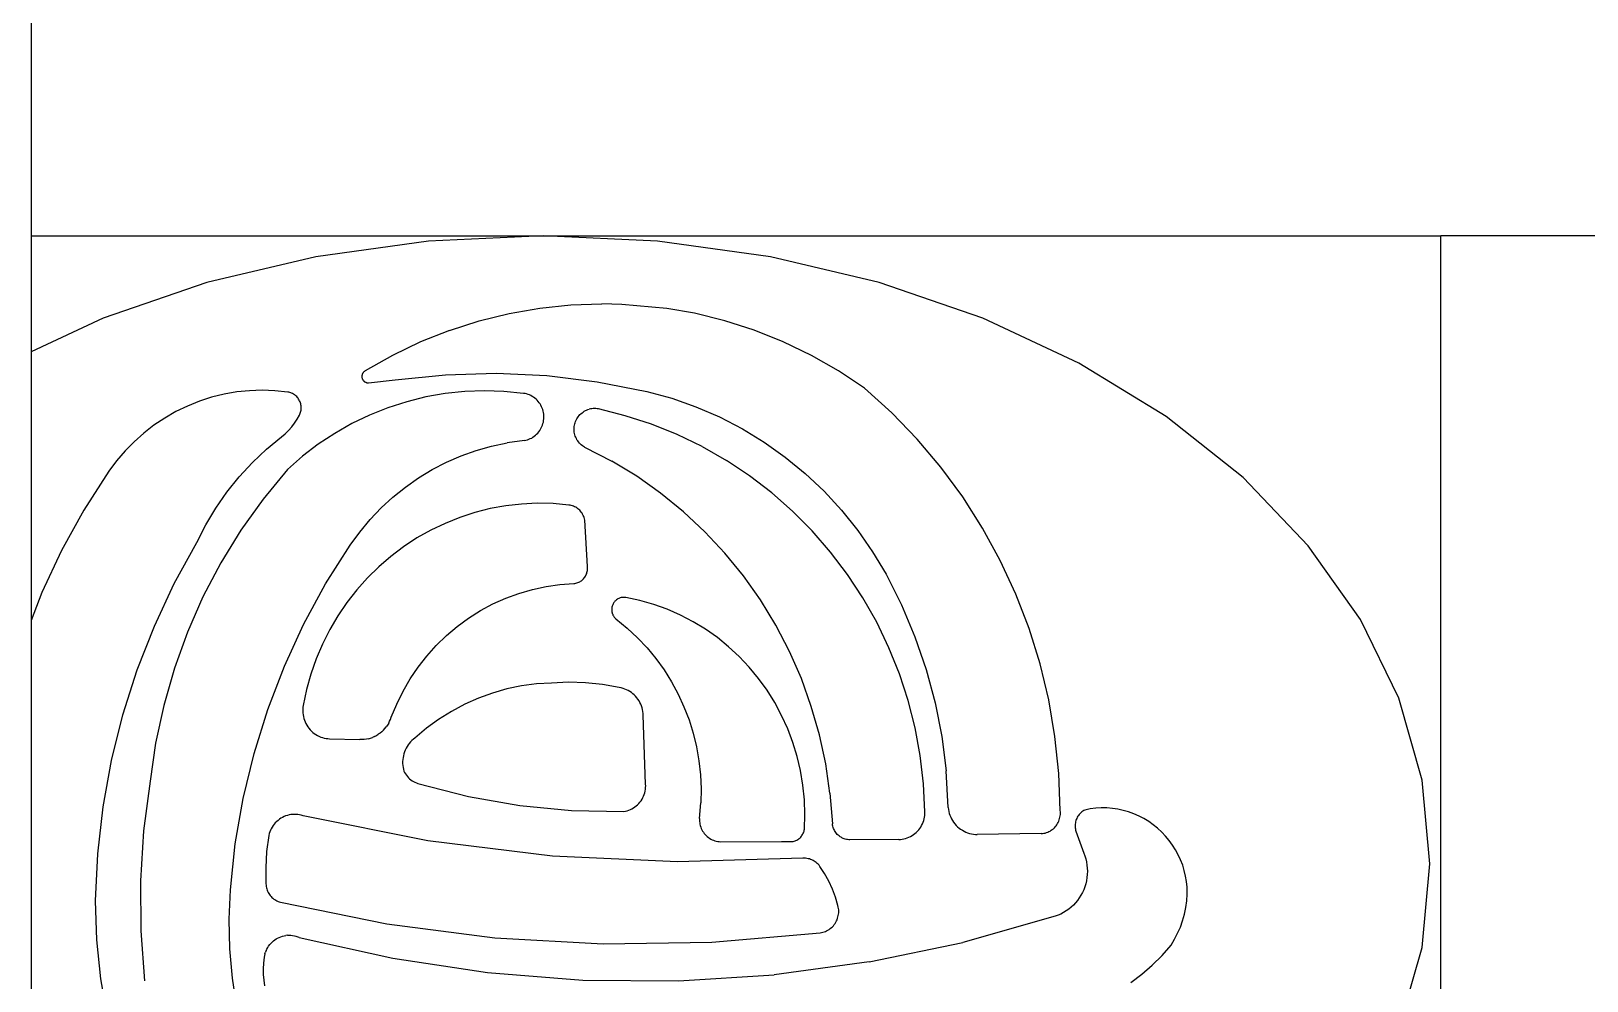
# Model space of a CAD drawing. Extents: x 396092 to 455492, y 17293 to 132793.
# Drawn here: x 438391.5 to 438565, y 60957.9 to 61063.8 of the extents above; entities that cross this region are included whole.
import ezdxf

# ---------------------------------------------------------------- set-up
doc = ezdxf.new("R2010")
doc.units = 0
doc.header["$LTSCALE"] = 1000
doc.header["$MEASUREMENT"] = 0
doc.layers.add('MU', color=34, linetype='Continuous')

msp = doc.modelspace()

# ---------------------------------------------------------------- linework, layer by layer
msp.add_line((438391.55, 62141.09), (438391.55, 59890.95))
at = {"layer": 'MU', "color": 37}
for p, q in [((438391.55, 61040.95), (438448.63, 61040.95)), ((438448.63, 61040.95), (438435.85, 61040.37)), ((438448.63, 61040.95), (438548.73, 61040.95)), ((438461.41, 61040.37), (438448.63, 61040.95)), ((438568.51, 61040.95), (438548.73, 61040.95)), ((438548.73, 60900.95), (438548.73, 61040.95)), ((438435.85, 61040.37), (438423.28, 61038.62)), ((438473.98, 61038.62), (438461.41, 61040.37)), ((438423.28, 61038.62), (438411.13, 61035.75)), ((438486.13, 61035.75), (438473.98, 61038.62)), ((438411.13, 61035.75), (438399.6, 61031.78)), ((438497.66, 61031.78), (438486.13, 61035.75)), ((438441.5, 61031.48), (438444.86, 61032.31)), ((438444.86, 61032.31), (438448.28, 61032.91)), ((438448.28, 61032.91), (438451.73, 61033.27)), ((438451.73, 61033.27), (438455.19, 61033.39)), ((438457.41, 61033.31), (438455.19, 61033.39)), ((438462.45, 61032.85), (438457.41, 61033.31)), ((438465.52, 61032.32), (438462.45, 61032.85)), ((438468.89, 61031.49), (438465.52, 61032.32)), ((438399.6, 61031.78), (438391.55, 61028.03)), ((438438.19, 61030.42), (438434.96, 61029.13)), ((438438.19, 61030.42), (438441.5, 61031.48)), ((438472.19, 61030.43), (438468.89, 61031.49)), ((438475.42, 61029.14), (438472.19, 61030.43)), ((438508.38, 61026.78), (438497.66, 61031.78)), ((438434.96, 61029.13), (438431.83, 61027.62)), ((438478.56, 61027.63), (438475.42, 61029.14)), ((438431.83, 61027.62), (438428.8, 61025.9)), ((438481.58, 61025.91), (438478.56, 61027.63)), ((438428.44, 61025.34), (438428.43, 61025.29)), ((438428.43, 61025.29), (438428.43, 61025.24)), ((438428.43, 61025.24), (438428.44, 61025.2)), ((438428.45, 61025.43), (438428.44, 61025.38)), ((438428.44, 61025.38), (438428.44, 61025.34)), ((438428.44, 61025.2), (438428.44, 61025.15)), ((438428.44, 61025.15), (438428.45, 61025.1)), ((438428.46, 61025.47), (438428.45, 61025.43)), ((438428.45, 61025.1), (438428.47, 61025.06)), ((438428.48, 61025.52), (438428.46, 61025.47)), ((438428.49, 61025.56), (438428.48, 61025.52)), ((438428.51, 61025.6), (438428.49, 61025.56)), ((438428.54, 61025.65), (438428.51, 61025.6)), ((438428.56, 61025.68), (438428.54, 61025.65)), ((438428.59, 61025.72), (438428.56, 61025.68)), ((438428.62, 61025.76), (438428.59, 61025.72)), ((438428.65, 61025.79), (438428.62, 61025.76)), ((438428.69, 61025.82), (438428.65, 61025.79)), ((438428.72, 61025.85), (438428.69, 61025.82)), ((438428.76, 61025.87), (438428.72, 61025.85)), ((438428.8, 61025.9), (438428.76, 61025.87)), ((438432.13, 61024.89), (438437.75, 61025.47)), ((438437.75, 61025.47), (438443.4, 61025.64)), ((438443.4, 61025.64), (438449.05, 61025.38)), ((438449.05, 61025.38), (438454.67, 61024.7)), ((438484.49, 61023.98), (438481.58, 61025.91)), ((438518.11, 61020.83), (438508.38, 61026.78)), ((438414.47, 61023.55), (438413.06, 61023.3)), ((438415.89, 61023.69), (438414.47, 61023.55)), ((438417.31, 61023.74), (438415.89, 61023.69)), ((438418.74, 61023.69), (438417.31, 61023.74)), ((438420.16, 61023.54), (438418.74, 61023.69)), ((438420.27, 61023.52), (438420.16, 61023.54)), ((438420.39, 61023.5), (438420.27, 61023.52)), ((438420.5, 61023.46), (438420.39, 61023.5)), ((438420.6, 61023.42), (438420.5, 61023.46)), ((438420.71, 61023.37), (438420.6, 61023.42)), ((438420.81, 61023.31), (438420.71, 61023.37)), ((438428.47, 61025.06), (438428.48, 61025.02)), ((438428.48, 61025.02), (438428.5, 61024.97)), ((438428.5, 61024.97), (438428.52, 61024.93)), ((438428.52, 61024.93), (438428.55, 61024.89)), ((438428.55, 61024.89), (438428.57, 61024.85)), ((438428.57, 61024.85), (438428.6, 61024.82)), ((438428.6, 61024.82), (438428.63, 61024.78)), ((438428.63, 61024.78), (438428.67, 61024.75)), ((438428.67, 61024.75), (438428.7, 61024.72)), ((438428.7, 61024.72), (438428.74, 61024.69)), ((438428.74, 61024.69), (438428.78, 61024.67)), ((438428.78, 61024.67), (438428.82, 61024.65)), ((438428.82, 61024.65), (438428.86, 61024.63)), ((438428.86, 61024.63), (438428.9, 61024.61)), ((438428.9, 61024.61), (438428.95, 61024.6)), ((438428.95, 61024.6), (438428.99, 61024.59)), ((438428.99, 61024.59), (438429.04, 61024.58)), ((438429.04, 61024.58), (438429.08, 61024.57)), ((438429.08, 61024.57), (438429.13, 61024.57)), ((438429.13, 61024.57), (438429.17, 61024.57)), ((438429.17, 61024.57), (438432.13, 61024.89)), ((438437.72, 61023.38), (438435.56, 61023)), ((438439.9, 61023.61), (438437.72, 61023.38)), ((438442.09, 61023.69), (438439.9, 61023.61)), ((438444.28, 61023.62), (438442.09, 61023.69)), ((438446.46, 61023.4), (438444.28, 61023.62)), ((438446.63, 61023.37), (438446.46, 61023.4)), ((438446.8, 61023.33), (438446.63, 61023.37)), ((438454.67, 61024.7), (438460.22, 61023.61)), ((438460.22, 61023.61), (438462.98, 61022.86)), ((438487.52, 61021.24), (438484.49, 61023.98)), ((438408.98, 61021.98), (438407.69, 61021.36)), ((438410.31, 61022.52), (438408.98, 61021.98)), ((438411.67, 61022.96), (438410.31, 61022.52)), ((438413.06, 61023.3), (438411.67, 61022.96)), ((438420.9, 61023.25), (438420.81, 61023.31)), ((438421, 61023.18), (438420.9, 61023.25)), ((438421.08, 61023.11), (438421, 61023.18)), ((438421.17, 61023.03), (438421.08, 61023.11)), ((438421.24, 61022.94), (438421.17, 61023.03)), ((438421.32, 61022.85), (438421.24, 61022.94)), ((438421.38, 61022.75), (438421.32, 61022.85)), ((438421.44, 61022.65), (438421.38, 61022.75)), ((438421.49, 61022.55), (438421.44, 61022.65)), ((438421.54, 61022.44), (438421.49, 61022.55)), ((438421.58, 61022.33), (438421.54, 61022.44)), ((438421.61, 61022.22), (438421.58, 61022.33)), ((438421.64, 61022.11), (438421.61, 61022.22)), ((438421.65, 61021.99), (438421.64, 61022.11)), ((438421.66, 61021.88), (438421.65, 61021.99)), ((438421.65, 61021.53), (438421.66, 61021.64)), ((438421.66, 61021.76), (438421.66, 61021.88)), ((438421.66, 61021.64), (438421.66, 61021.76)), ((438431.34, 61021.8), (438429.3, 61020.98)), ((438433.43, 61022.47), (438431.34, 61021.8)), ((438435.56, 61023), (438433.43, 61022.47)), ((438446.96, 61023.28), (438446.8, 61023.33)), ((438447.13, 61023.22), (438446.96, 61023.28)), ((438447.28, 61023.15), (438447.13, 61023.22)), ((438447.43, 61023.06), (438447.28, 61023.15)), ((438447.58, 61022.97), (438447.43, 61023.06)), ((438447.72, 61022.86), (438447.58, 61022.97)), ((438447.85, 61022.75), (438447.72, 61022.86)), ((438447.98, 61022.63), (438447.85, 61022.75)), ((438448.09, 61022.5), (438447.98, 61022.63)), ((438448.2, 61022.36), (438448.09, 61022.5)), ((438448.3, 61022.22), (438448.2, 61022.36)), ((438448.39, 61022.07), (438448.3, 61022.22)), ((438448.47, 61021.91), (438448.39, 61022.07)), ((438448.54, 61021.75), (438448.47, 61021.91)), ((438448.6, 61021.59), (438448.54, 61021.75)), ((438453.92, 61021.66), (438453.77, 61021.63)), ((438454.07, 61021.69), (438453.92, 61021.66)), ((438454.21, 61021.7), (438454.07, 61021.69)), ((438454.36, 61021.7), (438454.21, 61021.7)), ((438454.51, 61021.7), (438454.36, 61021.7)), ((438454.66, 61021.68), (438454.51, 61021.7)), ((438454.8, 61021.66), (438454.66, 61021.68)), ((438457.8, 61020.91), (438454.8, 61021.66)), ((438462.98, 61022.86), (438465.68, 61021.91)), ((438465.68, 61021.91), (438468.31, 61020.78)), ((438406.45, 61020.65), (438405.25, 61019.85)), ((438407.69, 61021.36), (438406.45, 61020.65)), ((438420.61, 61019.65), (438420.93, 61020.07)), ((438420.93, 61020.07), (438421.22, 61020.51)), ((438421.22, 61020.51), (438421.47, 61020.97)), ((438421.47, 61020.97), (438421.52, 61021.08)), ((438421.52, 61021.08), (438421.56, 61021.19)), ((438421.56, 61021.19), (438421.6, 61021.3)), ((438421.6, 61021.3), (438421.63, 61021.41)), ((438421.63, 61021.41), (438421.65, 61021.53)), ((438427.31, 61020.03), (438425.4, 61018.94)), ((438429.3, 61020.98), (438427.31, 61020.03)), ((438448.57, 61019.86), (438448.62, 61020.03)), ((438448.64, 61021.42), (438448.6, 61021.59)), ((438448.62, 61020.03), (438448.67, 61020.2)), ((438448.68, 61021.25), (438448.64, 61021.42)), ((438448.67, 61020.2), (438448.7, 61020.37)), ((438448.71, 61021.07), (438448.68, 61021.25)), ((438448.7, 61020.37), (438448.72, 61020.55)), ((438448.72, 61020.9), (438448.71, 61021.07)), ((438448.72, 61020.72), (438448.72, 61020.9)), ((438448.72, 61020.55), (438448.72, 61020.72)), ((438452.14, 61019.84), (438452.17, 61019.99)), ((438452.17, 61019.99), (438452.21, 61020.13)), ((438452.21, 61020.13), (438452.26, 61020.27)), ((438452.26, 61020.27), (438452.33, 61020.41)), ((438452.33, 61020.41), (438452.39, 61020.55)), ((438452.39, 61020.55), (438452.47, 61020.68)), ((438452.47, 61020.68), (438452.56, 61020.8)), ((438452.56, 61020.8), (438452.65, 61020.92)), ((438452.65, 61020.92), (438452.75, 61021.03)), ((438452.75, 61021.03), (438452.86, 61021.13)), ((438452.86, 61021.13), (438452.98, 61021.23)), ((438452.98, 61021.23), (438453.1, 61021.32)), ((438453.1, 61021.32), (438453.22, 61021.4)), ((438453.22, 61021.4), (438453.36, 61021.47)), ((438453.36, 61021.47), (438453.49, 61021.53)), ((438453.49, 61021.53), (438453.63, 61021.59)), ((438453.63, 61021.59), (438453.77, 61021.63)), ((438460.74, 61019.96), (438457.8, 61020.91)), ((438463.6, 61018.8), (438460.74, 61019.96)), ((438468.31, 61020.78), (438470.86, 61019.46)), ((438490.36, 61018.29), (438487.52, 61021.24)), ((438526.69, 61014.01), (438518.11, 61020.83)), ((438404.11, 61018.97), (438403.03, 61018.01)), ((438405.25, 61019.85), (438404.11, 61018.97)), ((438417.8, 61017.19), (438419.48, 61018.56)), ((438419.48, 61018.56), (438419.88, 61018.89)), ((438419.88, 61018.89), (438420.26, 61019.26)), ((438420.26, 61019.26), (438420.61, 61019.65)), ((438425.4, 61018.94), (438423.56, 61017.72)), ((438446.56, 61018.14), (438446.73, 61018.17)), ((438446.73, 61018.17), (438446.89, 61018.22)), ((438446.89, 61018.22), (438447.05, 61018.28)), ((438447.05, 61018.28), (438447.21, 61018.35)), ((438447.21, 61018.35), (438447.37, 61018.42)), ((438447.37, 61018.42), (438447.51, 61018.51)), ((438447.51, 61018.51), (438447.66, 61018.61)), ((438447.66, 61018.61), (438447.79, 61018.72)), ((438447.79, 61018.72), (438447.92, 61018.84)), ((438447.92, 61018.84), (438448.04, 61018.96)), ((438448.04, 61018.96), (438448.15, 61019.1)), ((438448.15, 61019.1), (438448.26, 61019.24)), ((438448.26, 61019.24), (438448.35, 61019.39)), ((438448.35, 61019.39), (438448.43, 61019.54)), ((438448.43, 61019.54), (438448.51, 61019.7)), ((438448.51, 61019.7), (438448.57, 61019.86)), ((438452.1, 61019.54), (438452.12, 61019.69)), ((438452.1, 61019.38), (438452.1, 61019.54)), ((438452.11, 61019.23), (438452.1, 61019.38)), ((438452.12, 61019.08), (438452.11, 61019.23)), ((438452.12, 61019.69), (438452.14, 61019.84)), ((438452.15, 61018.93), (438452.12, 61019.08)), ((438452.18, 61018.79), (438452.15, 61018.93)), ((438452.23, 61018.64), (438452.18, 61018.79)), ((438452.28, 61018.5), (438452.23, 61018.64)), ((438452.35, 61018.36), (438452.28, 61018.5)), ((438452.42, 61018.23), (438452.35, 61018.36)), ((438452.5, 61018.1), (438452.42, 61018.23)), ((438466.39, 61017.46), (438463.6, 61018.8)), ((438470.86, 61019.46), (438473.31, 61017.96)), ((438493.01, 61015.16), (438490.36, 61018.29)), ((438402.02, 61016.98), (438401.08, 61015.89)), ((438403.03, 61018.01), (438402.02, 61016.98)), ((438416.22, 61015.7), (438417.8, 61017.19)), ((438423.56, 61017.72), (438421.8, 61016.38)), ((438439.5, 61016.42), (438441.18, 61017.02)), ((438441.18, 61017.02), (438442.89, 61017.5)), ((438442.89, 61017.5), (438444.63, 61017.87)), ((438446.56, 61018.14), (438444.63, 61017.87)), ((438452.59, 61017.98), (438452.5, 61018.1)), ((438452.69, 61017.86), (438452.59, 61017.98)), ((438452.79, 61017.76), (438452.69, 61017.86)), ((438452.9, 61017.65), (438452.79, 61017.76)), ((438453.02, 61017.56), (438452.9, 61017.65)), ((438453.14, 61017.48), (438453.02, 61017.56)), ((438453.27, 61017.4), (438453.14, 61017.48)), ((438453.27, 61017.4), (438456.29, 61015.84)), ((438466.39, 61017.46), (438469.08, 61015.93)), ((438473.31, 61017.96), (438475.65, 61016.3)), ((438400.22, 61014.73), (438397.42, 61010.39)), ((438401.08, 61015.89), (438400.22, 61014.73)), ((438414.74, 61014.1), (438416.22, 61015.7)), ((438420.14, 61014.92), (438417.43, 61011.62)), ((438421.8, 61016.38), (438420.14, 61014.92)), ((438434.76, 61013.98), (438436.28, 61014.9)), ((438436.28, 61014.9), (438437.87, 61015.72)), ((438437.87, 61015.72), (438439.5, 61016.42)), ((438459.08, 61014.15), (438456.29, 61015.84)), ((438471.66, 61014.21), (438469.08, 61015.93)), ((438475.65, 61016.3), (438477.88, 61014.47)), ((438495.44, 61011.85), (438493.01, 61015.16)), ((438413.38, 61012.4), (438414.74, 61014.1)), ((438433.29, 61012.95), (438434.76, 61013.98)), ((438461.75, 61012.27), (438459.08, 61014.15)), ((438474.13, 61012.32), (438471.66, 61014.21)), ((438477.88, 61014.47), (438479.98, 61012.49)), ((438533.96, 61006.42), (438526.69, 61014.01)), ((438412.14, 61010.61), (438413.38, 61012.4)), ((438417.43, 61011.62), (438414.95, 61008.15)), ((438430.58, 61010.62), (438431.9, 61011.83)), ((438431.9, 61011.83), (438433.29, 61012.95)), ((438464.28, 61010.21), (438461.75, 61012.27)), ((438476.46, 61010.27), (438474.13, 61012.32)), ((438479.98, 61012.49), (438481.93, 61010.36)), ((438497.65, 61008.38), (438495.44, 61011.85)), ((438397.42, 61010.39), (438394.93, 61005.87)), ((438411.02, 61008.74), (438412.14, 61010.61)), ((438429.34, 61009.32), (438430.58, 61010.62)), ((438439.35, 61009.57), (438437.71, 61008.91)), ((438441.03, 61010.12), (438439.35, 61009.57)), ((438442.74, 61010.55), (438441.03, 61010.12)), ((438444.48, 61010.86), (438442.74, 61010.55)), ((438446.23, 61011.06), (438444.48, 61010.86)), ((438447.99, 61011.15), (438446.23, 61011.06)), ((438449.76, 61011.11), (438447.99, 61011.15)), ((438451.52, 61010.95), (438449.76, 61011.11)), ((438451.65, 61010.93), (438451.52, 61010.95)), ((438451.78, 61010.9), (438451.65, 61010.93)), ((438451.91, 61010.87), (438451.78, 61010.9)), ((438452.04, 61010.82), (438451.91, 61010.87)), ((438452.16, 61010.76), (438452.04, 61010.82)), ((438452.28, 61010.7), (438452.16, 61010.76)), ((438452.4, 61010.62), (438452.28, 61010.7)), ((438452.51, 61010.54), (438452.4, 61010.62)), ((438452.62, 61010.46), (438452.51, 61010.54)), ((438452.72, 61010.36), (438452.62, 61010.46)), ((438452.81, 61010.26), (438452.72, 61010.36)), ((438452.9, 61010.15), (438452.81, 61010.26)), ((438452.98, 61010.04), (438452.9, 61010.15)), ((438453.05, 61009.92), (438452.98, 61010.04)), ((438453.11, 61009.8), (438453.05, 61009.92)), ((438453.17, 61009.68), (438453.11, 61009.8)), ((438453.22, 61009.55), (438453.17, 61009.68)), ((438453.26, 61009.41), (438453.22, 61009.55)), ((438466.67, 61007.98), (438464.28, 61010.21)), ((438478.66, 61008.06), (438476.46, 61010.27)), ((438481.93, 61010.36), (438483.74, 61008.11)), ((438410.03, 61006.79), (438411.02, 61008.74)), ((438414.95, 61008.15), (438412.7, 61004.5)), ((438427.13, 61006.48), (438428.19, 61007.94)), ((438428.19, 61007.94), (438429.34, 61009.32)), ((438436.11, 61008.15), (438434.57, 61007.28)), ((438437.71, 61008.91), (438436.11, 61008.15)), ((438453.29, 61009.28), (438453.26, 61009.41)), ((438453.58, 61004.11), (438453.29, 61009.28)), ((438468.91, 61005.59), (438466.67, 61007.98)), ((438480.7, 61005.71), (438478.66, 61008.06)), ((438483.74, 61008.11), (438485.39, 61005.73)), ((438499.62, 61004.77), (438497.65, 61008.38)), ((438407.51, 61002.2), (438410.03, 61006.79)), ((438424.39, 61002.15), (438427.13, 61006.48)), ((438433.08, 61006.3), (438431.67, 61005.23)), ((438434.57, 61007.28), (438433.08, 61006.3)), ((438539.78, 60998.18), (438533.96, 61006.42)), ((438394.93, 61005.87), (438392.75, 61001.19)), ((438412.7, 61004.5), (438410.71, 61000.71)), ((438431.67, 61005.23), (438430.32, 61004.07)), ((438470.98, 61003.05), (438468.91, 61005.59)), ((438482.59, 61003.22), (438480.7, 61005.71)), ((438485.39, 61005.73), (438486.88, 61003.24)), ((438501.35, 61001.03), (438499.62, 61004.77)), ((438429.05, 61002.82), (438427.86, 61001.49)), ((438430.32, 61004.07), (438429.05, 61002.82)), ((438452.91, 61002.51), (438452.99, 61002.58)), ((438452.99, 61002.58), (438453.08, 61002.66)), ((438453.08, 61002.66), (438453.16, 61002.74)), ((438453.16, 61002.74), (438453.23, 61002.83)), ((438453.23, 61002.83), (438453.3, 61002.92)), ((438453.3, 61002.92), (438453.36, 61003.01)), ((438453.36, 61003.01), (438453.41, 61003.11)), ((438453.41, 61003.11), (438453.46, 61003.22)), ((438453.46, 61003.22), (438453.5, 61003.32)), ((438453.5, 61003.32), (438453.53, 61003.43)), ((438453.53, 61003.43), (438453.56, 61003.54)), ((438453.56, 61003.54), (438453.58, 61003.65)), ((438453.59, 61004), (438453.58, 61004.11)), ((438453.58, 61003.65), (438453.59, 61003.77)), ((438453.6, 61003.88), (438453.59, 61004)), ((438453.59, 61003.77), (438453.6, 61003.88)), ((438472.88, 61000.37), (438470.98, 61003.05)), ((438484.3, 61000.6), (438482.59, 61003.22)), ((438486.88, 61003.24), (438488.61, 60999.81)), ((438392.75, 61001.19), (438391.55, 60998.08)), ((438405.29, 60997.46), (438407.51, 61002.2)), ((438421.94, 60997.64), (438424.39, 61002.15)), ((438427.86, 61001.49), (438426.76, 61000.08)), ((438444.47, 61000.56), (438445.94, 61001.1)), ((438445.94, 61001.1), (438447.45, 61001.54)), ((438447.45, 61001.54), (438448.97, 61001.86)), ((438448.97, 61001.86), (438450.52, 61002.08)), ((438450.52, 61002.08), (438452.08, 61002.19)), ((438452.08, 61002.19), (438452.19, 61002.21)), ((438452.19, 61002.21), (438452.3, 61002.23)), ((438452.3, 61002.23), (438452.41, 61002.26)), ((438452.41, 61002.26), (438452.51, 61002.3)), ((438452.51, 61002.3), (438452.62, 61002.34)), ((438452.62, 61002.34), (438452.72, 61002.39)), ((438452.72, 61002.39), (438452.81, 61002.45)), ((438452.81, 61002.45), (438452.91, 61002.51)), ((438502.84, 60997.18), (438501.35, 61001.03)), ((438410.71, 61000.71), (438408.98, 60996.79)), ((438426.76, 61000.08), (438425.76, 60998.6)), ((438440.33, 60998.34), (438441.66, 60999.18)), ((438441.66, 60999.18), (438443.05, 60999.92)), ((438443.05, 60999.92), (438444.47, 61000.56)), ((438456.3, 60999.39), (438456.29, 60999.3)), ((438456.29, 60999.3), (438456.3, 60999.21)), ((438456.31, 60999.48), (438456.3, 60999.39)), ((438456.3, 60999.21), (438456.3, 60999.12)), ((438456.3, 60999.12), (438456.32, 60999.03)), ((438456.32, 60999.57), (438456.31, 60999.48)), ((438456.34, 60999.66), (438456.32, 60999.57)), ((438456.37, 60999.75), (438456.34, 60999.66)), ((438456.4, 60999.84), (438456.37, 60999.75)), ((438456.44, 60999.92), (438456.4, 60999.84)), ((438456.48, 61000), (438456.44, 60999.92)), ((438456.53, 61000.07), (438456.48, 61000)), ((438456.59, 61000.15), (438456.53, 61000.07)), ((438456.64, 61000.22), (438456.59, 61000.15)), ((438456.71, 61000.28), (438456.64, 61000.22)), ((438456.77, 61000.34), (438456.71, 61000.28)), ((438456.84, 61000.4), (438456.77, 61000.34)), ((438456.92, 61000.45), (438456.84, 61000.4)), ((438456.99, 61000.5), (438456.92, 61000.45)), ((438457.07, 61000.54), (438456.99, 61000.5)), ((438457.16, 61000.57), (438457.07, 61000.54)), ((438457.24, 61000.6), (438457.16, 61000.57)), ((438457.33, 61000.63), (438457.24, 61000.6)), ((438457.42, 61000.64), (438457.33, 61000.63)), ((438457.5, 61000.66), (438457.42, 61000.64)), ((438457.59, 61000.66), (438457.5, 61000.66)), ((438457.68, 61000.66), (438457.59, 61000.66)), ((438457.77, 61000.66), (438457.68, 61000.66)), ((438457.86, 61000.64), (438457.77, 61000.66)), ((438459.43, 61000.31), (438457.86, 61000.64)), ((438460.97, 60999.87), (438459.43, 61000.31)), ((438462.48, 60999.33), (438460.97, 60999.87)), ((438463.96, 60998.68), (438462.48, 60999.33)), ((438474.59, 60997.56), (438472.88, 61000.37)), ((438485.84, 60997.88), (438484.3, 61000.6)), ((438488.61, 60999.81), (438490.1, 60996.27)), ((438403.38, 60992.58), (438405.29, 60997.46)), ((438419.79, 60992.98), (438421.94, 60997.64)), ((438425.76, 60998.6), (438424.85, 60997.06)), ((438437.86, 60996.39), (438439.06, 60997.41)), ((438439.06, 60997.41), (438440.33, 60998.34)), ((438456.32, 60999.03), (438456.34, 60998.94)), ((438456.34, 60998.94), (438456.36, 60998.85)), ((438456.36, 60998.85), (438456.4, 60998.77)), ((438456.4, 60998.77), (438456.43, 60998.68)), ((438456.43, 60998.68), (438456.48, 60998.6)), ((438456.48, 60998.6), (438456.52, 60998.53)), ((438456.52, 60998.53), (438456.58, 60998.45)), ((438456.58, 60998.45), (438456.63, 60998.38)), ((438456.63, 60998.38), (438456.7, 60998.32)), ((438456.7, 60998.32), (438456.76, 60998.25)), ((438456.76, 60998.25), (438458.03, 60997.22)), ((438465.38, 60997.94), (438463.96, 60998.68)), ((438466.76, 60997.1), (438465.38, 60997.94)), ((438476.11, 60994.64), (438474.59, 60997.56)), ((438487.2, 60995.05), (438485.84, 60997.88)), ((438544.05, 60989.41), (438539.78, 60998.18)), ((438408.98, 60996.79), (438407.52, 60992.75)), ((438424.85, 60997.06), (438424.04, 60995.45)), ((438436.73, 60995.3), (438437.86, 60996.39)), ((438458.03, 60997.22), (438459.17, 60996.16)), ((438459.17, 60996.16), (438460.23, 60995.03)), ((438468.08, 60996.18), (438466.76, 60997.1)), ((438469.33, 60995.16), (438468.08, 60996.18)), ((438490.1, 60996.27), (438491.35, 60992.63)), ((438504.06, 60993.23), (438502.84, 60997.18)), ((438424.04, 60995.45), (438423.34, 60993.8)), ((438434.7, 60992.87), (438435.67, 60994.12)), ((438435.67, 60994.12), (438436.73, 60995.3)), ((438460.23, 60995.03), (438461.22, 60993.83)), ((438470.52, 60994.06), (438469.33, 60995.16)), ((438471.63, 60992.88), (438470.52, 60994.06)), ((438477.44, 60991.62), (438476.11, 60994.64)), ((438488.37, 60992.14), (438487.2, 60995.05)), ((438401.79, 60987.57), (438403.38, 60992.58)), ((438407.52, 60992.75), (438406.34, 60988.62)), ((438417.94, 60988.17), (438419.79, 60992.98)), ((438423.34, 60993.8), (438422.75, 60992.11)), ((438433.81, 60991.56), (438434.7, 60992.87)), ((438461.22, 60993.83), (438462.13, 60992.57)), ((438462.13, 60992.57), (438462.96, 60991.25)), ((438472.66, 60991.63), (438471.63, 60992.88)), ((438489.34, 60989.16), (438488.37, 60992.14)), ((438491.35, 60992.63), (438492.35, 60988.91)), ((438505.03, 60989.22), (438504.06, 60993.23)), ((438422.75, 60992.11), (438422.26, 60990.37)), ((438433.02, 60990.19), (438433.81, 60991.56)), ((438444.61, 60990.45), (438443, 60989.99)), ((438446.25, 60990.79), (438444.61, 60990.45)), ((438447.91, 60991.01), (438446.25, 60990.79)), ((438449.58, 60991.11), (438447.91, 60991.01)), ((438451.48, 60991.19), (438449.58, 60991.11)), ((438453.38, 60991.14), (438451.48, 60991.19)), ((438455.27, 60990.94), (438453.38, 60991.14)), ((438457.14, 60990.6), (438455.27, 60990.94)), ((438457.35, 60990.56), (438457.14, 60990.6)), ((438457.55, 60990.51), (438457.35, 60990.56)), ((438457.75, 60990.44), (438457.55, 60990.51)), ((438457.94, 60990.36), (438457.75, 60990.44)), ((438462.96, 60991.25), (438463.7, 60989.88)), ((438473.61, 60990.31), (438472.66, 60991.63)), ((438478.55, 60988.51), (438477.44, 60991.62)), ((438422.26, 60990.37), (438421.89, 60988.61)), ((438431.71, 60987.29), (438432.32, 60988.76)), ((438432.32, 60988.76), (438433.02, 60990.19)), ((438439.9, 60988.74), (438438.42, 60987.95)), ((438441.43, 60989.42), (438439.9, 60988.74)), ((438443, 60989.99), (438441.43, 60989.42)), ((438458.13, 60990.27), (438457.94, 60990.36)), ((438458.31, 60990.17), (438458.13, 60990.27)), ((438458.49, 60990.05), (438458.31, 60990.17)), ((438458.65, 60989.92), (438458.49, 60990.05)), ((438458.81, 60989.78), (438458.65, 60989.92)), ((438458.96, 60989.63), (438458.81, 60989.78)), ((438459.09, 60989.47), (438458.96, 60989.63)), ((438459.22, 60989.3), (438459.09, 60989.47)), ((438459.34, 60989.13), (438459.22, 60989.3)), ((438459.44, 60988.94), (438459.34, 60989.13)), ((438459.53, 60988.75), (438459.44, 60988.94)), ((438459.61, 60988.55), (438459.53, 60988.75)), ((438463.7, 60989.88), (438464.35, 60988.46)), ((438474.48, 60988.93), (438473.61, 60990.31)), ((438475.24, 60987.5), (438474.48, 60988.93)), ((438490.12, 60986.11), (438489.34, 60989.16)), ((438492.35, 60988.91), (438493.1, 60985.13)), ((438505.72, 60985.14), (438505.03, 60989.22)), ((438546.65, 60980.28), (438544.05, 60989.41)), ((438400.52, 60982.48), (438401.79, 60987.57)), ((438406.34, 60988.62), (438405.43, 60984.42)), ((438416.41, 60983.26), (438417.94, 60988.17)), ((438421.86, 60988.41), (438421.84, 60988.2)), ((438421.84, 60988.2), (438421.84, 60987.99)), ((438421.84, 60987.99), (438421.85, 60987.78)), ((438421.85, 60987.78), (438421.87, 60987.57)), ((438421.89, 60988.61), (438421.86, 60988.41)), ((438421.87, 60987.57), (438421.91, 60987.37)), ((438421.91, 60987.37), (438421.96, 60987.16)), ((438421.96, 60987.16), (438422.03, 60986.97)), ((438422.03, 60986.97), (438422.1, 60986.77)), ((438431.53, 60986.84), (438431.63, 60987.06)), ((438431.63, 60987.06), (438431.71, 60987.29)), ((438436.99, 60987.06), (438435.63, 60986.07)), ((438438.42, 60987.95), (438436.99, 60987.06)), ((438459.68, 60988.35), (438459.61, 60988.55)), ((438459.73, 60988.15), (438459.68, 60988.35)), ((438459.77, 60987.94), (438459.73, 60988.15)), ((438459.79, 60987.73), (438459.77, 60987.94)), ((438459.8, 60987.52), (438459.79, 60987.73)), ((438460.07, 60979.85), (438459.8, 60987.52)), ((438464.35, 60988.46), (438464.91, 60987)), ((438464.91, 60987), (438465.38, 60985.51)), ((438475.92, 60986.02), (438475.24, 60987.5)), ((438479.46, 60985.34), (438478.55, 60988.51)), ((438422.1, 60986.77), (438422.19, 60986.58)), ((438422.19, 60986.58), (438422.29, 60986.4)), ((438422.29, 60986.4), (438422.4, 60986.23)), ((438422.4, 60986.23), (438422.53, 60986.06)), ((438422.53, 60986.06), (438422.66, 60985.9)), ((438422.66, 60985.9), (438422.81, 60985.75)), ((438422.81, 60985.75), (438422.96, 60985.61)), ((438422.96, 60985.61), (438423.12, 60985.49)), ((438423.12, 60985.49), (438423.29, 60985.37)), ((438423.29, 60985.37), (438423.47, 60985.27)), ((438423.47, 60985.27), (438423.65, 60985.17)), ((438429.84, 60985.15), (438430.06, 60985.26)), ((438430.06, 60985.26), (438430.26, 60985.39)), ((438430.46, 60985.53), (438430.26, 60985.39)), ((438430.65, 60985.68), (438430.46, 60985.53)), ((438430.65, 60985.68), (438430.83, 60985.85)), ((438430.83, 60985.85), (438430.99, 60986.03)), ((438430.99, 60986.03), (438431.15, 60986.21)), ((438431.29, 60986.41), (438431.15, 60986.21)), ((438431.42, 60986.62), (438431.29, 60986.41)), ((438431.42, 60986.62), (438431.53, 60986.84)), ((438435.63, 60986.07), (438434.35, 60984.98)), ((438465.38, 60985.51), (438465.74, 60983.98)), ((438476.5, 60984.49), (438475.92, 60986.02)), ((438480.16, 60982.11), (438479.46, 60985.34)), ((438490.69, 60983.02), (438490.12, 60986.11)), ((438405.43, 60984.42), (438404.82, 60980.16)), ((438423.65, 60985.17), (438423.84, 60985.09)), ((438423.84, 60985.09), (438424.04, 60985.03)), ((438424.04, 60985.03), (438424.24, 60984.97)), ((438424.24, 60984.97), (438424.44, 60984.93)), ((438424.44, 60984.93), (438424.64, 60984.91)), ((438424.64, 60984.91), (438424.84, 60984.89)), ((438424.84, 60984.89), (438428.21, 60984.8)), ((438428.45, 60984.8), (438428.21, 60984.8)), ((438428.69, 60984.82), (438428.45, 60984.8)), ((438428.93, 60984.85), (438428.69, 60984.82)), ((438429.16, 60984.9), (438428.93, 60984.85)), ((438429.16, 60984.9), (438429.4, 60984.97)), ((438429.4, 60984.97), (438429.62, 60985.05)), ((438429.84, 60985.15), (438429.62, 60985.05)), ((438433.27, 60983.64), (438433.19, 60983.43)), ((438433.36, 60983.83), (438433.27, 60983.64)), ((438433.47, 60984.02), (438433.36, 60983.83)), ((438433.59, 60984.21), (438433.47, 60984.02)), ((438433.72, 60984.38), (438433.59, 60984.21)), ((438433.86, 60984.55), (438433.72, 60984.38)), ((438434.02, 60984.7), (438433.86, 60984.55)), ((438434.18, 60984.85), (438434.02, 60984.7)), ((438434.35, 60984.98), (438434.18, 60984.85)), ((438465.74, 60983.98), (438466.01, 60982.44)), ((438476.97, 60982.93), (438476.5, 60984.49)), ((438493.1, 60985.13), (438493.58, 60981.31)), ((438506.15, 60981.03), (438505.72, 60985.14)), ((438399.59, 60977.31), (438400.52, 60982.48)), ((438415.2, 60978.25), (438416.41, 60983.26)), ((438432.99, 60982.58), (438432.98, 60982.36)), ((438432.98, 60982.36), (438432.98, 60982.14)), ((438432.98, 60982.14), (438432.99, 60981.92)), ((438433.02, 60982.8), (438432.99, 60982.58)), ((438432.99, 60981.92), (438433.02, 60981.71)), ((438433.06, 60983.01), (438433.02, 60982.8)), ((438433.12, 60983.23), (438433.06, 60983.01)), ((438433.19, 60983.43), (438433.12, 60983.23)), ((438466.01, 60982.44), (438466.18, 60980.88)), ((438477.34, 60981.34), (438476.97, 60982.93)), ((438480.63, 60978.84), (438480.16, 60982.11)), ((438491.06, 60979.89), (438490.69, 60983.02)), ((438404.82, 60980.16), (438404.09, 60974.63)), ((438433.02, 60981.71), (438433.06, 60981.49)), ((438433.06, 60981.49), (438433.12, 60981.28)), ((438433.12, 60981.28), (438433.2, 60981.12)), ((438433.2, 60981.12), (438433.29, 60980.97)), ((438433.29, 60980.97), (438433.4, 60980.82)), ((438433.4, 60980.82), (438433.51, 60980.68)), ((438433.51, 60980.68), (438433.63, 60980.55)), ((438433.63, 60980.55), (438433.76, 60980.43)), ((438433.76, 60980.43), (438433.9, 60980.32)), ((438433.9, 60980.32), (438434.04, 60980.22)), ((438434.04, 60980.22), (438434.2, 60980.13)), ((438434.2, 60980.13), (438434.35, 60980.05)), ((438434.35, 60980.05), (438434.51, 60979.98)), ((438466.18, 60980.88), (438466.25, 60979.32)), ((438477.61, 60979.72), (438477.34, 60981.34)), ((438493.81, 60977.24), (438493.58, 60981.31)), ((438506.31, 60976.89), (438506.15, 60981.03)), ((438547.53, 60970.95), (438546.65, 60980.28)), ((438434.51, 60979.98), (438434.68, 60979.92)), ((438434.68, 60979.92), (438440.31, 60978.45)), ((438440.31, 60978.45), (438446.04, 60977.44)), ((438459.67, 60978.15), (438459.76, 60978.33)), ((438459.76, 60978.33), (438459.84, 60978.5)), ((438459.84, 60978.5), (438459.91, 60978.69)), ((438459.91, 60978.69), (438459.97, 60978.88)), ((438459.97, 60978.88), (438460.02, 60979.07)), ((438460.02, 60979.07), (438460.05, 60979.26)), ((438460.05, 60979.26), (438460.07, 60979.46)), ((438460.08, 60979.65), (438460.07, 60979.85)), ((438460.07, 60979.46), (438460.08, 60979.65)), ((438466.25, 60979.32), (438466.22, 60977.75)), ((438477.78, 60978.1), (438477.61, 60979.72)), ((438480.63, 60978.84), (438480.9, 60975.41)), ((438491.22, 60976.75), (438491.06, 60979.89)), ((438398.99, 60972.08), (438399.59, 60977.31)), ((438414.32, 60973.18), (438415.2, 60978.25)), ((438446.04, 60977.44), (438451.82, 60976.89)), ((438451.82, 60976.89), (438457.63, 60976.79)), ((438457.63, 60976.79), (438457.82, 60976.83)), ((438457.82, 60976.83), (438458.01, 60976.87)), ((438458.01, 60976.87), (438458.2, 60976.93)), ((438458.2, 60976.93), (438458.38, 60977.01)), ((438458.38, 60977.01), (438458.55, 60977.09)), ((438458.55, 60977.09), (438458.72, 60977.19)), ((438458.72, 60977.19), (438458.88, 60977.3)), ((438458.88, 60977.3), (438459.03, 60977.41)), ((438459.03, 60977.41), (438459.18, 60977.54)), ((438459.18, 60977.54), (438459.32, 60977.68)), ((438459.32, 60977.68), (438459.44, 60977.83)), ((438459.44, 60977.83), (438459.56, 60977.99)), ((438459.56, 60977.99), (438459.67, 60978.15)), ((438466.08, 60976.02), (438466.22, 60977.75)), ((438477.83, 60976.46), (438477.78, 60978.1)), ((438491.2, 60976.36), (438491.22, 60976.55)), ((438491.22, 60976.55), (438491.22, 60976.75)), ((438493.81, 60977.24), (438493.84, 60977.01)), ((438493.84, 60977.01), (438493.88, 60976.79)), ((438493.88, 60976.79), (438493.93, 60976.58)), ((438493.93, 60976.58), (438494, 60976.37)), ((438506.32, 60976.74), (438506.31, 60976.89)), ((438506.33, 60976.59), (438506.32, 60976.74)), ((438506.32, 60976.44), (438506.33, 60976.59)), ((438508.52, 60976.56), (438508.43, 60976.46)), ((438508.61, 60976.65), (438508.52, 60976.56)), ((438508.71, 60976.74), (438508.61, 60976.65)), ((438508.81, 60976.82), (438508.71, 60976.74)), ((438508.92, 60976.89), (438508.81, 60976.82)), ((438509.04, 60976.95), (438508.92, 60976.89)), ((438509.65, 60977.07), (438509.04, 60976.95)), ((438510.26, 60977.15), (438509.65, 60977.07)), ((438510.88, 60977.19), (438510.26, 60977.15)), ((438511.5, 60977.18), (438510.88, 60977.19)), ((438512.12, 60977.13), (438511.5, 60977.18)), ((438512.73, 60977.04), (438512.12, 60977.13)), ((438513.34, 60976.91), (438512.73, 60977.04)), ((438513.93, 60976.74), (438513.34, 60976.91)), ((438514.52, 60976.53), (438513.93, 60976.74)), ((438515.09, 60976.28), (438514.52, 60976.53)), ((438418.32, 60974.87), (438418.23, 60974.69)), ((438418.42, 60975.05), (438418.32, 60974.87)), ((438418.53, 60975.22), (438418.42, 60975.05)), ((438418.65, 60975.37), (438418.53, 60975.22)), ((438418.78, 60975.52), (438418.65, 60975.37)), ((438418.93, 60975.67), (438418.78, 60975.52)), ((438419.08, 60975.8), (438418.93, 60975.67)), ((438419.23, 60975.92), (438419.08, 60975.8)), ((438419.4, 60976.03), (438419.23, 60975.92)), ((438419.57, 60976.13), (438419.4, 60976.03)), ((438419.75, 60976.22), (438419.57, 60976.13)), ((438419.93, 60976.29), (438419.75, 60976.22)), ((438420.12, 60976.35), (438419.93, 60976.29)), ((438420.31, 60976.4), (438420.12, 60976.35)), ((438420.51, 60976.44), (438420.31, 60976.4)), ((438420.7, 60976.46), (438420.51, 60976.44)), ((438420.9, 60976.47), (438420.7, 60976.46)), ((438421.1, 60976.47), (438420.9, 60976.47)), ((438421.29, 60976.45), (438421.1, 60976.47)), ((438421.49, 60976.42), (438421.29, 60976.45)), ((438421.68, 60976.38), (438421.49, 60976.42)), ((438421.87, 60976.32), (438421.68, 60976.38)), ((438422.06, 60976.25), (438421.87, 60976.32)), ((438435.78, 60973.5), (438422.06, 60976.25)), ((438466.08, 60976.02), (438466.08, 60975.86)), ((438466.08, 60975.86), (438466.08, 60975.69)), ((438466.08, 60975.69), (438466.1, 60975.53)), ((438466.1, 60975.53), (438466.13, 60975.37)), ((438466.13, 60975.37), (438466.17, 60975.21)), ((438466.17, 60975.21), (438466.22, 60975.05)), ((438466.22, 60975.05), (438466.28, 60974.9)), ((438466.28, 60974.9), (438466.35, 60974.75)), ((438477.76, 60974.72), (438477.78, 60974.83)), ((438477.78, 60974.83), (438477.83, 60976.46)), ((438480.92, 60975.28), (438480.9, 60975.41)), ((438480.95, 60975.15), (438480.92, 60975.28)), ((438480.98, 60975.02), (438480.95, 60975.15)), ((438481.03, 60974.89), (438480.98, 60975.02)), ((438481.08, 60974.77), (438481.03, 60974.89)), ((438490.52, 60974.74), (438490.64, 60974.89)), ((438490.64, 60974.89), (438490.75, 60975.06)), ((438490.75, 60975.06), (438490.85, 60975.23)), ((438490.85, 60975.23), (438490.94, 60975.4)), ((438490.94, 60975.4), (438491.02, 60975.59)), ((438491.02, 60975.59), (438491.08, 60975.77)), ((438491.08, 60975.77), (438491.13, 60975.96)), ((438491.13, 60975.96), (438491.18, 60976.16)), ((438491.18, 60976.16), (438491.2, 60976.36)), ((438494, 60976.37), (438494.09, 60976.16)), ((438494.09, 60976.16), (438494.19, 60975.96)), ((438494.19, 60975.96), (438494.3, 60975.77)), ((438494.3, 60975.77), (438494.42, 60975.59)), ((438494.42, 60975.59), (438494.56, 60975.41)), ((438494.56, 60975.41), (438494.7, 60975.24)), ((438494.7, 60975.24), (438494.86, 60975.09)), ((438494.86, 60975.09), (438495.03, 60974.94)), ((438495.03, 60974.94), (438495.2, 60974.81)), ((438495.2, 60974.81), (438495.39, 60974.69)), ((438505.42, 60974.78), (438505.54, 60974.87)), ((438505.54, 60974.87), (438505.65, 60974.97)), ((438505.65, 60974.97), (438505.75, 60975.08)), ((438505.75, 60975.08), (438505.84, 60975.19)), ((438505.84, 60975.19), (438505.93, 60975.32)), ((438505.93, 60975.32), (438506.01, 60975.44)), ((438506.01, 60975.44), (438506.08, 60975.58)), ((438506.08, 60975.58), (438506.15, 60975.71)), ((438506.15, 60975.71), (438506.2, 60975.85)), ((438506.2, 60975.85), (438506.24, 60976)), ((438506.24, 60976), (438506.28, 60976.14)), ((438506.28, 60976.14), (438506.3, 60976.29)), ((438506.3, 60976.29), (438506.32, 60976.44)), ((438507.98, 60975.38), (438507.97, 60975.25)), ((438507.97, 60975.25), (438507.97, 60975.11)), ((438507.97, 60975.11), (438507.98, 60974.98)), ((438508, 60975.51), (438507.98, 60975.38)), ((438507.98, 60974.98), (438508, 60974.85)), ((438508.02, 60975.64), (438508, 60975.51)), ((438508, 60974.85), (438508.02, 60974.72)), ((438508.06, 60975.77), (438508.02, 60975.64)), ((438508.1, 60975.89), (438508.06, 60975.77)), ((438508.15, 60976.02), (438508.1, 60975.89)), ((438508.21, 60976.14), (438508.15, 60976.02)), ((438508.28, 60976.25), (438508.21, 60976.14)), ((438508.35, 60976.36), (438508.28, 60976.25)), ((438508.43, 60976.46), (438508.35, 60976.36)), ((438515.64, 60976), (438515.09, 60976.28)), ((438516.17, 60975.67), (438515.64, 60976)), ((438516.68, 60975.31), (438516.17, 60975.67)), ((438517.17, 60974.92), (438516.68, 60975.31)), ((438517.63, 60974.5), (438517.17, 60974.92)), ((438404.09, 60974.63), (438403.74, 60969.05)), ((438413.77, 60968.05), (438414.32, 60973.18)), ((438418.04, 60974.12), (438417.81, 60972.33)), ((438418.09, 60974.32), (438418.04, 60974.12)), ((438418.16, 60974.51), (438418.09, 60974.32)), ((438418.23, 60974.69), (438418.16, 60974.51)), ((438449.67, 60971.8), (438435.78, 60973.5)), ((438466.35, 60974.75), (438466.43, 60974.61)), ((438466.43, 60974.61), (438466.52, 60974.47)), ((438466.52, 60974.47), (438466.61, 60974.34)), ((438466.61, 60974.34), (438466.72, 60974.22)), ((438466.72, 60974.22), (438466.83, 60974.1)), ((438466.83, 60974.1), (438466.95, 60973.99)), ((438466.95, 60973.99), (438467.08, 60973.89)), ((438467.08, 60973.89), (438467.21, 60973.8)), ((438467.21, 60973.8), (438467.35, 60973.72)), ((438467.35, 60973.72), (438467.49, 60973.64)), ((438467.49, 60973.64), (438467.64, 60973.58)), ((438467.64, 60973.58), (438467.8, 60973.53)), ((438467.8, 60973.53), (438467.95, 60973.48)), ((438467.95, 60973.48), (438468.11, 60973.45)), ((438468.11, 60973.45), (438468.27, 60973.43)), ((438468.27, 60973.43), (438468.43, 60973.42)), ((438468.43, 60973.42), (438475.24, 60973.46)), ((438475.24, 60973.46), (438476.53, 60973.45)), ((438476.53, 60973.45), (438476.64, 60973.48)), ((438476.64, 60973.48), (438476.74, 60973.52)), ((438476.74, 60973.52), (438476.84, 60973.56)), ((438476.84, 60973.56), (438476.94, 60973.61)), ((438476.94, 60973.61), (438477.03, 60973.66)), ((438477.03, 60973.66), (438477.12, 60973.72)), ((438477.12, 60973.72), (438477.21, 60973.79)), ((438477.21, 60973.79), (438477.29, 60973.86)), ((438477.29, 60973.86), (438477.37, 60973.94)), ((438477.37, 60973.94), (438477.44, 60974.03)), ((438477.44, 60974.03), (438477.5, 60974.11)), ((438477.5, 60974.11), (438477.56, 60974.21)), ((438477.56, 60974.21), (438477.62, 60974.3)), ((438477.62, 60974.3), (438477.66, 60974.4)), ((438477.66, 60974.4), (438477.7, 60974.51)), ((438477.7, 60974.51), (438477.74, 60974.61)), ((438477.74, 60974.61), (438477.76, 60974.72)), ((438481.14, 60974.66), (438481.08, 60974.77)), ((438481.21, 60974.54), (438481.14, 60974.66)), ((438481.28, 60974.43), (438481.21, 60974.54)), ((438481.36, 60974.33), (438481.28, 60974.43)), ((438481.45, 60974.23), (438481.36, 60974.33)), ((438481.54, 60974.14), (438481.45, 60974.23)), ((438481.64, 60974.06), (438481.54, 60974.14)), ((438481.75, 60973.98), (438481.64, 60974.06)), ((438481.86, 60973.91), (438481.75, 60973.98)), ((438481.97, 60973.85), (438481.86, 60973.91)), ((438482.09, 60973.79), (438481.97, 60973.85)), ((438482.21, 60973.75), (438482.09, 60973.79)), ((438482.34, 60973.71), (438482.21, 60973.75)), ((438482.46, 60973.68), (438482.34, 60973.71)), ((438482.59, 60973.66), (438482.46, 60973.68)), ((438482.72, 60973.64), (438482.59, 60973.66)), ((438482.85, 60973.64), (438482.72, 60973.64)), ((438488.3, 60973.67), (438482.85, 60973.64)), ((438488.3, 60973.67), (438488.49, 60973.68)), ((438488.49, 60973.68), (438488.69, 60973.7)), ((438488.69, 60973.7), (438488.88, 60973.74)), ((438488.88, 60973.74), (438489.07, 60973.79)), ((438489.07, 60973.79), (438489.25, 60973.85)), ((438489.25, 60973.85), (438489.43, 60973.92)), ((438489.43, 60973.92), (438489.61, 60974)), ((438489.61, 60974), (438489.78, 60974.1)), ((438489.78, 60974.1), (438489.94, 60974.21)), ((438489.94, 60974.21), (438490.1, 60974.32)), ((438490.1, 60974.32), (438490.25, 60974.45)), ((438490.25, 60974.45), (438490.39, 60974.59)), ((438490.39, 60974.59), (438490.52, 60974.74)), ((438495.39, 60974.69), (438495.58, 60974.59)), ((438495.58, 60974.59), (438495.78, 60974.49)), ((438495.78, 60974.49), (438495.98, 60974.41)), ((438495.98, 60974.41), (438496.19, 60974.35)), ((438496.19, 60974.35), (438496.4, 60974.3)), ((438496.4, 60974.3), (438496.62, 60974.26)), ((438496.62, 60974.26), (438496.84, 60974.24)), ((438496.84, 60974.24), (438497.06, 60974.24)), ((438504.19, 60974.33), (438497.06, 60974.24)), ((438504.19, 60974.33), (438504.34, 60974.34)), ((438504.34, 60974.34), (438504.48, 60974.36)), ((438504.48, 60974.36), (438504.63, 60974.39)), ((438504.63, 60974.39), (438504.77, 60974.43)), ((438504.77, 60974.43), (438504.91, 60974.48)), ((438504.91, 60974.48), (438505.04, 60974.54)), ((438505.04, 60974.54), (438505.17, 60974.61)), ((438505.17, 60974.61), (438505.3, 60974.69)), ((438505.3, 60974.69), (438505.42, 60974.78)), ((438508.02, 60974.72), (438508.06, 60974.59)), ((438508.06, 60974.59), (438508.92, 60972.16)), ((438517.63, 60974.5), (438518.06, 60974.04)), ((438518.46, 60973.56), (438518.06, 60974.04)), ((438518.83, 60973.05), (438518.46, 60973.56)), ((438398.73, 60966.83), (438398.99, 60972.08)), ((438417.81, 60972.33), (438417.71, 60970.52)), ((438463.64, 60971.16), (438449.67, 60971.8)), ((438477.62, 60971.57), (438463.64, 60971.16)), ((438477.77, 60971.58), (438477.62, 60971.57)), ((438477.91, 60971.57), (438477.77, 60971.58)), ((438478.05, 60971.56), (438477.91, 60971.57)), ((438478.19, 60971.53), (438478.05, 60971.56)), ((438478.33, 60971.5), (438478.19, 60971.53)), ((438478.47, 60971.45), (438478.33, 60971.5)), ((438478.61, 60971.4), (438478.47, 60971.45)), ((438478.74, 60971.34), (438478.61, 60971.4)), ((438478.86, 60971.26), (438478.74, 60971.34)), ((438508.92, 60972.16), (438509.05, 60971.83)), ((438509.05, 60971.83), (438509.15, 60971.5)), ((438509.15, 60971.5), (438509.23, 60971.16)), ((438519.17, 60972.52), (438518.83, 60973.05)), ((438519.47, 60971.97), (438519.17, 60972.52)), ((438519.73, 60971.39), (438519.47, 60971.97)), ((438519.96, 60970.81), (438519.73, 60971.39)), ((438417.71, 60970.52), (438417.74, 60968.71)), ((438478.98, 60971.19), (438478.86, 60971.26)), ((438479.1, 60971.1), (438478.98, 60971.19)), ((438479.21, 60971), (438479.1, 60971.1)), ((438479.31, 60970.9), (438479.21, 60971)), ((438479.41, 60970.79), (438479.31, 60970.9)), ((438479.5, 60970.67), (438479.41, 60970.79)), ((438480.03, 60969.86), (438479.5, 60970.67)), ((438480.5, 60969.02), (438480.03, 60969.86)), ((438509.23, 60971.16), (438509.28, 60970.81)), ((438509.28, 60970.81), (438509.32, 60970.47)), ((438509.32, 60969.77), (438509.28, 60969.42)), ((438509.32, 60970.47), (438509.33, 60970.12)), ((438509.33, 60970.12), (438509.32, 60969.77)), ((438520.14, 60970.2), (438519.96, 60970.81)), ((438520.29, 60969.59), (438520.14, 60970.2)), ((438520.4, 60968.97), (438520.29, 60969.59)), ((438546.65, 60961.62), (438547.53, 60970.95)), ((438403.74, 60969.05), (438403.78, 60963.47)), ((438413.63, 60964.77), (438413.77, 60968.05)), ((438417.74, 60968.71), (438417.75, 60968.57)), ((438417.75, 60968.57), (438417.77, 60968.43)), ((438417.77, 60968.43), (438417.79, 60968.29)), ((438417.79, 60968.29), (438417.83, 60968.16)), ((438417.83, 60968.16), (438417.87, 60968.02)), ((438417.87, 60968.02), (438417.92, 60967.89)), ((438417.92, 60967.89), (438417.98, 60967.77)), ((438480.91, 60968.14), (438480.5, 60969.02)), ((438481.25, 60967.23), (438480.91, 60968.14)), ((438508.93, 60968.07), (438508.78, 60967.76)), ((438509.05, 60968.4), (438508.93, 60968.07)), ((438509.15, 60968.73), (438509.05, 60968.4)), ((438509.23, 60969.07), (438509.15, 60968.73)), ((438509.28, 60969.42), (438509.23, 60969.07)), ((438520.47, 60968.34), (438520.4, 60968.97)), ((438520.47, 60967.58), (438520.47, 60968.34)), ((438398.89, 60962.47), (438398.73, 60966.83)), ((438417.98, 60967.77), (438418.05, 60967.65)), ((438418.05, 60967.65), (438418.13, 60967.53)), ((438418.13, 60967.53), (438418.21, 60967.42)), ((438418.21, 60967.42), (438418.3, 60967.31)), ((438418.3, 60967.31), (438418.4, 60967.21)), ((438418.4, 60967.21), (438418.5, 60967.12)), ((438418.5, 60967.12), (438418.61, 60967.03)), ((438418.61, 60967.03), (438418.72, 60966.96)), ((438418.72, 60966.96), (438418.84, 60966.89)), ((438418.84, 60966.89), (438418.96, 60966.82)), ((438418.96, 60966.82), (438419.09, 60966.77)), ((438419.09, 60966.77), (438419.22, 60966.72)), ((438419.22, 60966.72), (438419.35, 60966.69)), ((438419.35, 60966.69), (438431.23, 60964.28)), ((438481.52, 60966.3), (438481.25, 60967.23)), ((438481.56, 60966.14), (438481.52, 60966.3)), ((438481.59, 60965.99), (438481.56, 60966.14)), ((438507.52, 60966.12), (438507.25, 60965.9)), ((438507.77, 60966.35), (438507.52, 60966.12)), ((438508.01, 60966.61), (438507.77, 60966.35)), ((438508.23, 60966.87), (438508.01, 60966.61)), ((438508.43, 60967.16), (438508.23, 60966.87)), ((438508.62, 60967.45), (438508.43, 60967.16)), ((438508.78, 60967.76), (438508.62, 60967.45)), ((438520.31, 60966.08), (438520.41, 60966.83)), ((438520.41, 60966.83), (438520.47, 60967.58)), ((438413.7, 60961.48), (438413.63, 60964.77)), ((438481.2, 60964.31), (438481.28, 60964.45)), ((438481.28, 60964.45), (438481.36, 60964.59)), ((438481.36, 60964.59), (438481.42, 60964.73)), ((438481.42, 60964.73), (438481.48, 60964.88)), ((438481.48, 60964.88), (438481.52, 60965.04)), ((438481.52, 60965.04), (438481.56, 60965.19)), ((438481.56, 60965.19), (438481.59, 60965.35)), ((438481.6, 60965.83), (438481.59, 60965.99)), ((438481.59, 60965.35), (438481.6, 60965.51)), ((438481.61, 60965.67), (438481.6, 60965.83)), ((438481.6, 60965.51), (438481.61, 60965.67)), ((438505.74, 60965.11), (438495.45, 60962.2)), ((438506.06, 60965.23), (438505.74, 60965.11)), ((438506.37, 60965.36), (438506.06, 60965.23)), ((438506.68, 60965.52), (438506.37, 60965.36)), ((438506.97, 60965.7), (438506.68, 60965.52)), ((438507.25, 60965.9), (438506.97, 60965.7)), ((438519.7, 60963.9), (438519.95, 60964.61)), ((438519.95, 60964.61), (438520.15, 60965.34)), ((438520.15, 60965.34), (438520.31, 60966.08)), ((438403.78, 60963.47), (438404.2, 60957.9)), ((438418.87, 60962.58), (438419.04, 60962.67)), ((438419.04, 60962.67), (438419.21, 60962.76)), ((438419.21, 60962.76), (438419.39, 60962.83)), ((438419.39, 60962.83), (438419.57, 60962.89)), ((438419.57, 60962.89), (438419.76, 60962.93)), ((438419.76, 60962.93), (438419.95, 60962.97)), ((438420.14, 60962.99), (438419.95, 60962.97)), ((438420.14, 60962.99), (438420.33, 60962.99)), ((438420.33, 60962.99), (438420.52, 60962.99)), ((438420.52, 60962.99), (438420.71, 60962.97)), ((438420.71, 60962.97), (438420.9, 60962.94)), ((438420.9, 60962.94), (438421.08, 60962.89)), ((438421.08, 60962.89), (438421.26, 60962.83)), ((438421.44, 60962.76), (438421.26, 60962.83)), ((438421.44, 60962.76), (438431.87, 60960.43)), ((438431.23, 60964.28), (438443.25, 60962.72)), ((438443.25, 60962.72), (438455.34, 60962.04)), ((438467.45, 60962.22), (438479.52, 60963.26)), ((438479.52, 60963.26), (438479.67, 60963.29)), ((438479.67, 60963.29), (438479.82, 60963.32)), ((438479.82, 60963.32), (438479.97, 60963.37)), ((438479.97, 60963.37), (438480.12, 60963.42)), ((438480.12, 60963.42), (438480.26, 60963.49)), ((438480.26, 60963.49), (438480.4, 60963.56)), ((438480.4, 60963.56), (438480.54, 60963.64)), ((438480.54, 60963.64), (438480.66, 60963.74)), ((438480.66, 60963.74), (438480.79, 60963.84)), ((438480.79, 60963.84), (438480.9, 60963.95)), ((438480.9, 60963.95), (438481.01, 60964.06)), ((438481.01, 60964.06), (438481.11, 60964.18)), ((438481.11, 60964.18), (438481.2, 60964.31)), ((438519.06, 60962.54), (438519.4, 60963.21)), ((438519.4, 60963.21), (438519.7, 60963.9)), ((438399.34, 60958.13), (438398.89, 60962.47)), ((438413.99, 60958.21), (438413.7, 60961.48)), ((438417.61, 60960.92), (438417.57, 60960.73)), ((438417.61, 60960.92), (438417.67, 60961.1)), ((438417.75, 60961.28), (438417.67, 60961.1)), ((438417.75, 60961.28), (438417.83, 60961.46)), ((438417.83, 60961.46), (438417.93, 60961.63)), ((438417.93, 60961.63), (438418.03, 60961.79)), ((438418.03, 60961.79), (438418.15, 60961.95)), ((438418.15, 60961.95), (438418.28, 60962.09)), ((438418.28, 60962.09), (438418.41, 60962.23)), ((438418.41, 60962.23), (438418.56, 60962.36)), ((438418.56, 60962.36), (438418.71, 60962.47)), ((438418.71, 60962.47), (438418.87, 60962.58)), ((438455.34, 60962.04), (438467.45, 60962.22)), ((438484.99, 60960.02), (438495.45, 60962.2)), ((438517.66, 60960.73), (438518.67, 60961.89)), ((438518.67, 60961.89), (438519.06, 60962.54)), ((438544.05, 60952.49), (438546.65, 60961.62)), ((438417.46, 60959.9), (438417.42, 60959.26)), ((438417.42, 60959.26), (438417.44, 60958.62)), ((438417.53, 60960.54), (438417.46, 60959.9)), ((438417.57, 60960.73), (438417.53, 60960.54)), ((438431.87, 60960.43), (438442.43, 60958.84)), ((438484.99, 60960.02), (438474.4, 60958.59)), ((438515.41, 60958.64), (438516.57, 60959.65)), ((438516.57, 60959.65), (438517.66, 60960.73)), ((438400.09, 60953.83), (438399.34, 60958.13)), ((438414.48, 60954.96), (438413.99, 60958.21)), ((438417.44, 60958.62), (438417.49, 60957.99)), ((438417.49, 60957.99), (438417.59, 60957.35)), ((438442.43, 60958.84), (438453.08, 60958)), ((438453.08, 60958), (438463.75, 60957.92)), ((438463.75, 60957.92), (438474.4, 60958.59)), ((438514.18, 60957.72), (438515.41, 60958.64))]:
    msp.add_line(p, q, dxfattribs=at)

doc.saveas('drawing.dxf')
